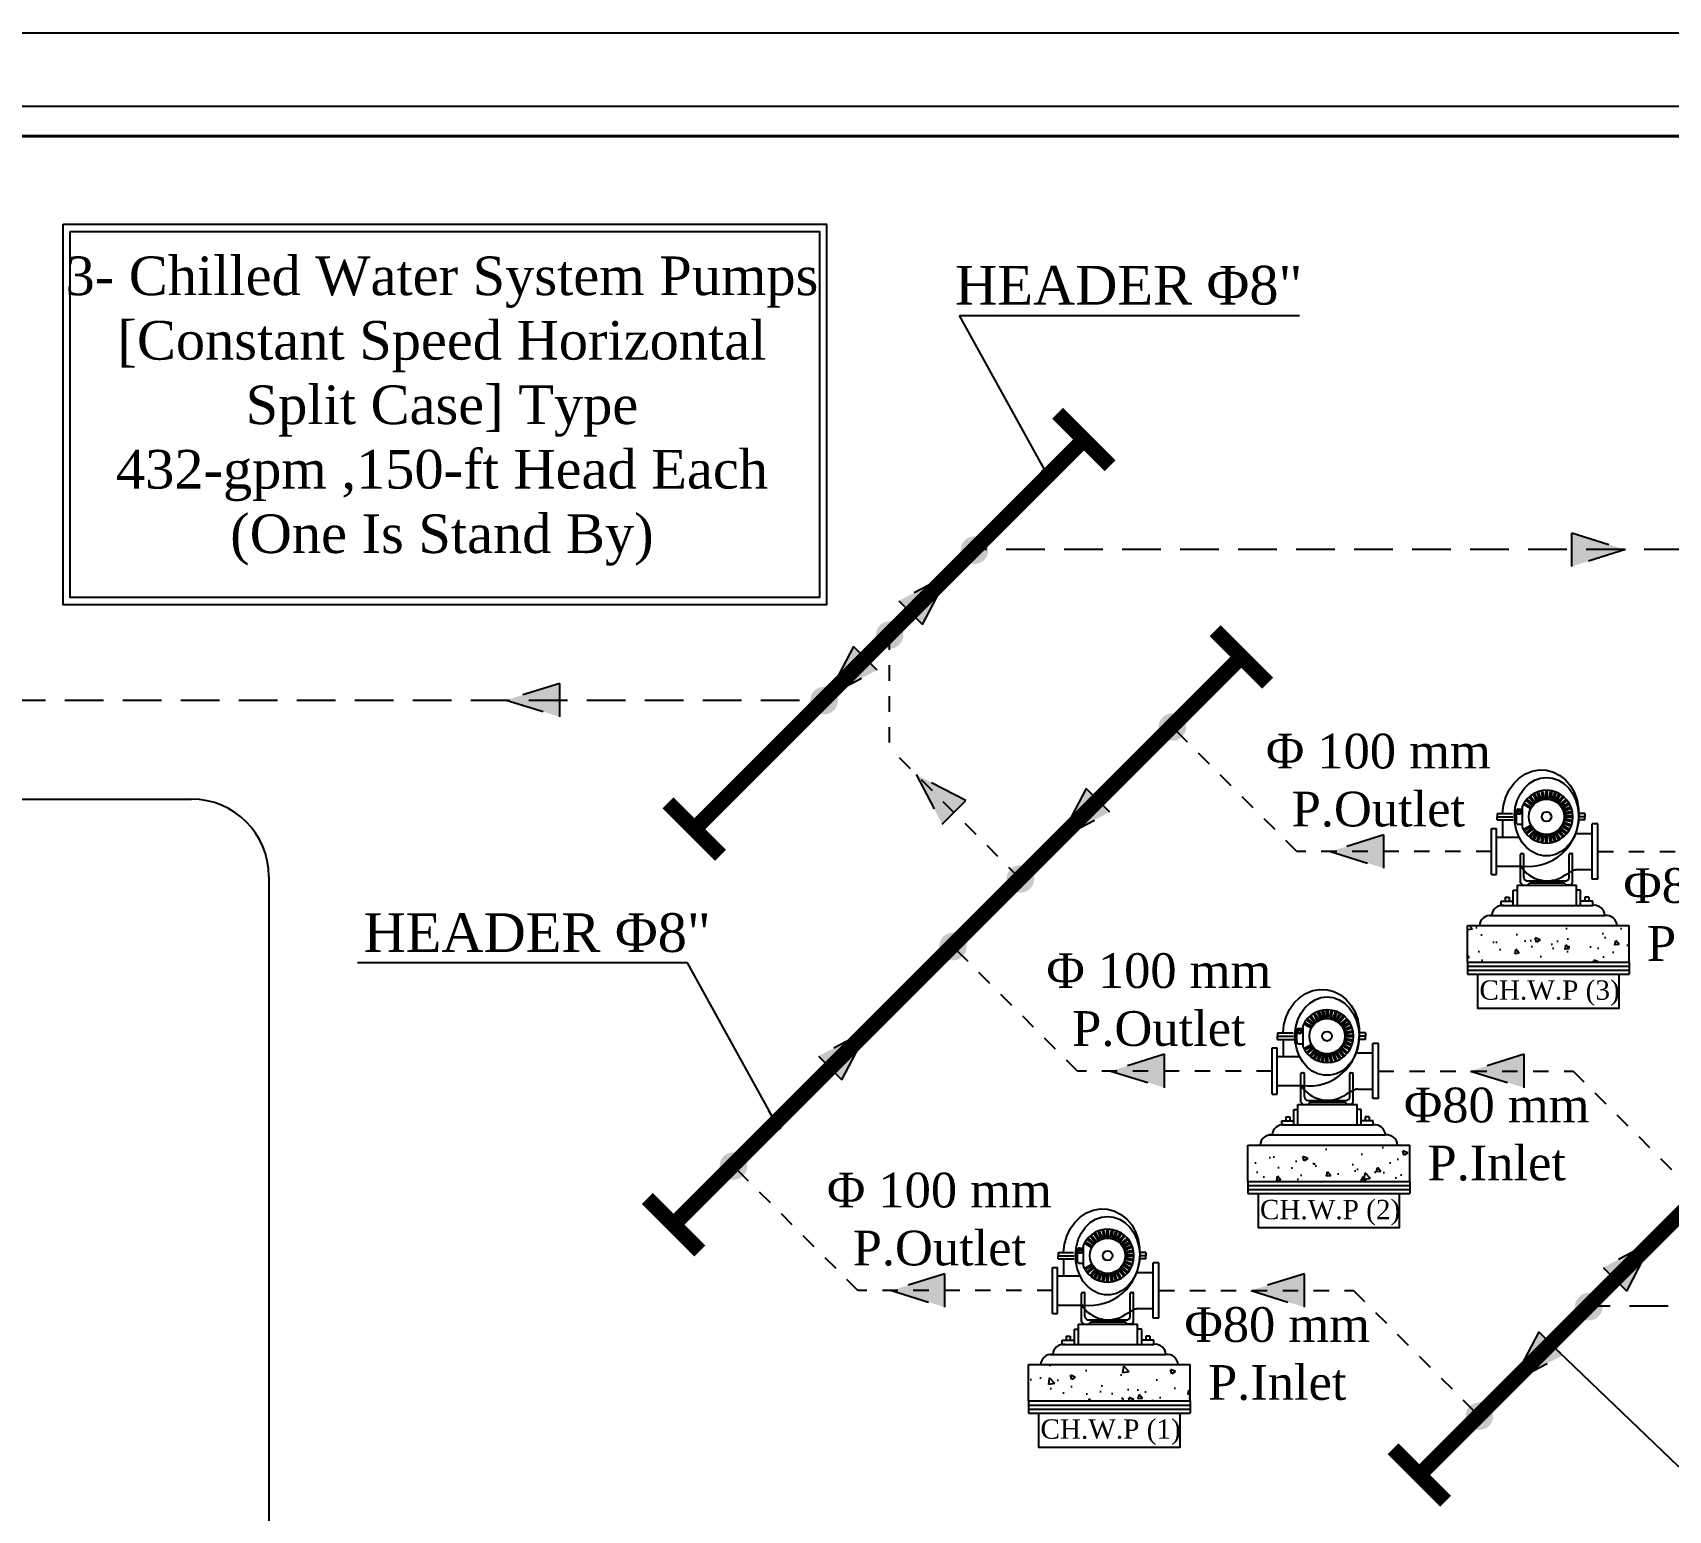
# Model space of a CAD drawing. Extents: x -641 to 2784, y 147 to 852.
# Drawn here: x -623.9 to -613.33, y 175.42 to 184.97 of the extents above; entities that cross this region are included whole.
import ezdxf

# ---------------------------------------------------------------- set-up
doc = ezdxf.new("R2010")
doc.units = 0
doc.header["$MEASUREMENT"] = 0
doc.linetypes.add('DASHED2', pattern=[0.375, 0.25, -0.125])
doc.linetypes.add('HIDDEN', pattern=[0.375, 0.25, -0.125])
for name, color, linetype in [('15-AC-CH.WT PIPING (S)', 3, 'Continuous'), ('16-AC-CH.WT PIPING (R)', 3, 'HIDDEN'), ('CH.W.PIPING TEXT', 4, 'Continuous'), ('fram', 252, 'Continuous'), ('LOGO', 1, 'Continuous'), ('M-EQBMNT', 21, 'Continuous'), ('Text', 42, 'Continuous'), ('WALL', 4, 'Continuous')]:
    doc.layers.add(name, color=color, linetype=linetype)
doc.styles.add('AC', font='romans.shx', dxfattribs={"height": 0.2})
doc.styles.add('ARABY', font='sosa.shx')
doc.styles.add('ROMANT', font='romanc.shx')
doc.styles.get("Standard").update_dxf_attribs({"font": 'TIMES.TTF'})
doc.dimstyles.new('IHAB', dxfattribs={"dimscale": 0, "dimtxt": 0.15, "dimasz": 0.09, "dimexe": 0.18, "dimexo": 0.0625, "dimgap": 0, "dimtad": 0, "dimtih": 1, "dimtoh": 1, "dimzin": 0, "dimdsep": 46, "dimtxsty": 'ARABY', "dimcen": 0.03, "dimse1": 1, "dimse2": 1, "dimclrd": 36, "dimclrt": 42, "dimadec": 0, "dimazin": 0, "dimtfac": 1, "dimtmove": 1, "dimatfit": 3, "dimldrblk": 'ORIGIN', "dimfxl": 1, "dimtolj": 1, "dimtzin": 0, "dimarcsym": 0})

# ---------------------------------------------------------------- blocks, each defined once
blk = doc.blocks.new('A$C67063F75')
at = {"layer": 'M-EQBMNT'}
h = blk.add_hatch(dxfattribs=at)
h.set_pattern_fill('AR-CONC', color=256, scale=0.18, style=0)
h.set_pattern_definition([(130, (20.00642729189713, 97.58547485177404), (-1.291068328681356, -0.1129538429686713), [0.135, -1.485]), (185, (20.00642729189713, 97.58547485177404), (0.2497524005034, 1.353945840660021), [0.108, -1.188]), (79.5486, (19.89883826801088, 97.57606203970501), (-1.041316887085239, 1.240991175709716), [0.1147323419999995, -1.262055801599994]), (133.8158, (20.00642729189713, 97.94547485187648), (-1.921033887526159, -0.2979342257922326), [0.2025, -2.227499999999998]), (83.3644, (19.84634115092922, 97.92064689937979), (-1.682392869987666, 1.753412167620794), [0.1720985183999983, -1.893083399999975]), (188.8158, (20.00642729189713, 97.94547485187648), (-1.682391501240528, 1.753413481665583), [0.1619999999999988, -1.781999999999991]), (159, (19.82642729196232, 97.85547485179268), (-1.074432693813231, -0.7247140031976099), [0.135, -1.485]), (214, (19.82642729196232, 97.85547485179268), (-0.4379675974588472, 1.305270081084335), [0.108, -1.188]), (108.5486, (19.73689127259422, 97.79508196096869), (-1.512400731446681, 0.5805548940779142), [0.1147323419999986, -1.262055801599985]), (142.5, (20.00642729189713, 97.58547485177404), (-0.0218877395711232, 0.5992089368963607), [0, -1.173600000000001, 0, -1.206, 0, -1.1925]), (172.5, (20.00642729189713, 97.58547485177404), (-0.4735251673958675, 0.7099410813882486), [0, -0.6875999999999999, 0, -1.146599999999999, 0, -0.4544999999999998]), (212.5, (20.4078272919869, 97.58547485177404), (-0.9608803851103364, -0.0405987691218839), [0, -0.4499999999999977, 0, -1.403999999999991, 0, -1.862999999999984]), (222.5, (20.58782729192171, 97.58547485177404), (-1.049735104816295, 0.1801889681981716), [0, -0.585, 0, -0.9324, 0, -1.322999999999999])])
h.paths.add_polyline_path([(0.1328336439328268, -0.9415066034998744), (-4.051640149787999, -0.9415066034998744), (-4.051640149787999, 0), (0.1328336439328268, 0)])
for p, q in [((-2.318084482685662, 3.395453346893191), (-2.228264482691884, 3.239880543318577)), ((-2.247713879682123, 3.428267697920091), (-2.186273381114006, 3.259461315465159)), ((-2.212588169495575, 3.441052410867996), (-2.151147670927457, 3.27224602852948)), ((-2.137588501791469, 3.461148511269129), (-2.106394343194551, 3.284237646497786)), ((-2.100776388077065, 3.467639480135403), (-2.069582229363732, 3.290728615364058)), ((-2.023426482686772, 3.47440672002267), (-2.023426482686772, 3.294766720035113)), ((-1.986046482692472, 3.47440672002267), (-1.986046482692472, 3.294766720035113)), ((-1.90869657730218, 3.467639480135403), (-1.939890735899098, 3.290728615364058)), ((-1.87188446347136, 3.461148511269129), (-1.903078622068278, 3.284237646497786)), ((-1.796884795767255, 3.441052410867996), (-1.858325294335372, 3.27224602852948)), ((-1.761759085580706, 3.428267697920091), (-1.823199584148824, 3.259461315465159)), ((-1.691388482693582, 3.395453346893191), (-1.781208482687361, 3.239880543318577)), ((-2.734325882745905, 3.011013690382242), (-2.632550882757641, 3.011013690382242)), ((-2.632550882757641, 3.082808378501795), (-2.632550882757641, 2.547869002330116)), ((-2.58485113910865, 3.128686690353788), (-2.429278335534036, 3.038866690360009)), ((-2.566161139053292, 3.161058719968423), (-2.410588335595093, 3.071238719974644)), ((-2.521625584806315, 3.224662083084695), (-2.384013360948301, 3.109191716881468)), ((-2.4975981839234, 3.253296824404968), (-2.359985960181802, 3.137826458201743)), ((-2.442694616620428, 3.308200391707941), (-2.327224250417201, 3.170588167966343)), ((-2.414059875300155, 3.332227792474442), (-2.298589509096927, 3.194615568732841)), ((-2.350456512183882, 3.376763346837833), (-2.260636512190103, 3.221190543263219)), ((-1.659016453078947, 3.376763346837833), (-1.748836453072726, 3.221190543263219)), ((-1.595413089962676, 3.332227792474442), (-1.710883456165902, 3.194615568732841)), ((-1.566778348642401, 3.308200391707941), (-1.682248714845627, 3.170588167966343)), ((-1.511874781339429, 3.253296824404968), (-1.649487005081027, 3.137826458201743)), ((-1.487847380572929, 3.224662083084695), (-1.625459604314528, 3.109191716881468)), ((-1.443311826209537, 3.161058719968423), (-1.598884629784151, 3.071238719974644)), ((-1.424621826154179, 3.128686690353788), (-1.580194629728794, 3.038866690360009)), ((-1.391807475127279, 3.058316087466664), (-1.560613857582211, 2.996875588898546)), ((-1.379022762179374, 3.023190377280116), (-1.547829144517891, 2.961749878711998)), ((-3.282650882727466, 2.899713690392673), (-2.883807783713564, 2.899713690392673)), ((-3.282650882727466, 2.899713690392673), (-3.282650882727466, 2.815338690415956)), ((-3.282650882727466, 2.730963690439239), (-3.282650882727466, 2.815338690415956)), ((-3.282650882727466, 2.815338690415956), (-2.877319049090147, 2.815338690415956)), ((-3.282650882727466, 2.730963690439239), (-2.864949359325692, 2.730963690439239)), ((-2.790575882769189, 2.954763690358959), (-2.790575882769189, 2.675913690356537)), ((-2.734325882745905, 2.619663690449669), (-2.632550882757641, 2.619663690449669)), ((-2.58485113910865, 2.501990690361708), (-2.429278335534036, 2.591810690355487)), ((-2.566161139053292, 2.469618660863488), (-2.410588335595093, 2.559438660857267)), ((-1.443311826209537, 2.469618660863488), (-1.598884629784151, 2.559438660857267)), ((-1.424621826154179, 2.501990690361708), (-1.580194629728794, 2.591810690355487)), ((-1.391807475127279, 2.572361293365247), (-1.560613857582211, 2.633801791933365)), ((-1.379022762179374, 2.607487003551796), (-1.547829144517891, 2.668927502119913)), ((-1.358926661778241, 2.948190709576009), (-1.535837526549585, 2.916996550979091)), ((-1.358926661778241, 2.682486671255901), (-1.535837526549585, 2.713680829852819)), ((-1.352435692911967, 2.91137859574519), (-1.529346557683311, 2.880184437148272)), ((-1.352435692911967, 2.719298784970305), (-1.529346557683311, 2.750492943683639)), ((-1.3456684530247, 2.834028690354898), (-1.525308453012257, 2.834028690354898)), ((-1.3456684530247, 2.796648690360598), (-1.525308453012257, 2.796648690360598)), ((-1.012269823579117, 2.899713690392673), (-1.176384655293077, 2.899713690392673)), ((-1.012269823579117, 2.730963690439239), (-1.176384655293077, 2.730963690439239)), ((-1.012269823579117, 2.815338690415956), (-1.173510353197343, 2.815338690415956)), ((-1.012269823579117, 2.899713690392673), (-1.012269823579117, 2.815338690415956)), ((-1.012269823579117, 2.899713690392673), (-1.012269823579117, 2.815338690415956)), ((-1.012269823579117, 2.730963690439239), (-1.012269823579117, 2.815338690415956)), ((-1.012269823579117, 2.730963690439239), (-1.012269823579117, 2.815338690415956)), ((-2.521625584806315, 2.406015297747217), (-2.384013360948301, 2.521485663950443)), ((-2.4975981839234, 2.377380556426942), (-2.359985960181802, 2.492850922630168)), ((-2.442694616620428, 2.32247698912397), (-2.327224250417201, 2.460089212865568)), ((-2.414059875300155, 2.298449588241055), (-2.298589509096927, 2.436061812099069)), ((-2.350456512183882, 2.253914033994078), (-2.260636512190103, 2.409486837452277)), ((-2.318084482685662, 2.23522403393872), (-2.228264482691884, 2.390796837513335)), ((-2.247713879682123, 2.20240968291182), (-2.186273381114006, 2.371216065250337)), ((-2.212588169495575, 2.189624969963915), (-2.151147670927457, 2.358431352302432)), ((-2.137588501791469, 2.169528869562782), (-2.106394343194551, 2.346439734334126)), ((-2.100776388077065, 2.163037900696508), (-2.069582229363732, 2.339948765467852)), ((-2.023426482686772, 2.156270660809241), (-2.023426482686772, 2.335910660796798)), ((-1.986046482692472, 2.156270660809241), (-1.986046482692472, 2.335910660796798)), ((-1.90869657730218, 2.163037900696508), (-1.939890735899098, 2.339948765467852)), ((-1.87188446347136, 2.169528869562782), (-1.903078622068278, 2.346439734334126)), ((-1.796884795767255, 2.189624969963915), (-1.858325294335372, 2.358431352302432)), ((-1.761759085580706, 2.20240968291182), (-1.823199584148824, 2.371216065250337)), ((-1.691388482693582, 2.23522403393872), (-1.781208482687361, 2.390796837513335)), ((-1.659016453078947, 2.253914033994078), (-1.748836453072726, 2.409486837452277)), ((-1.595413089962676, 2.298449588241055), (-1.710883456165902, 2.436061812099069)), ((-1.566778348642401, 2.32247698912397), (-1.682248714845627, 2.460089212865568)), ((-1.511874781339429, 2.377380556426942), (-1.649487005081027, 2.492850922630168)), ((-1.487847380572929, 2.406015297747217), (-1.625459604314528, 2.521485663950443)), ((-2.679198317695409, 1.108357013086788), (-2.679198317695409, 1.841826369869522)), ((-2.589486317709088, 1.246963013079948), (-2.589486317709088, 1.841826369869522)), ((-1.419986647553741, 1.246963013079948), (-1.419986647553741, 1.841826369869522)), ((-1.330274647567421, 1.108357013086788), (-1.330274647567421, 1.841826369869522)), ((-2.863501758663915, 0.5230592242442073), (-2.863501758663915, 0.918905301950872)), ((-2.863501758663915, 0.918905301950872), (-2.758889913908205, 0.918905301950872)), ((-2.758889913908205, 0.5230592242442073), (-2.758889913908205, 1.046118448488414)), ((-2.758889913908205, 1.046118448488414), (-1.227120338822714, 1.046118448488414)), ((-2.624928317731246, 1.046118448488414), (-2.679198317695409, 1.108357013086788)), ((-2.624928317731246, 1.046118448488414), (-2.4937497532228, 1.046118448488414)), ((-2.495736317709088, 1.153213013079948), (-1.513736647553741, 1.153213013079948)), ((-2.4937497532228, 1.046118448488414), (-2.439479753258638, 1.108357013086788)), ((-2.439479753258638, 1.108357013086788), (-1.546124278218485, 1.108357012970373)), ((-1.491854278254322, 1.046118448488414), (-1.546124278218485, 1.108357012970373)), ((-1.384544647531583, 1.046118448488414), (-1.515723212040029, 1.046118448488414)), ((-1.384544647531583, 1.046118448488414), (-1.330274647567421, 1.108357013086788)), ((-1.227120338822714, 0.5230592242442073), (-1.227120338822714, 1.046118448488414)), ((-1.122508494067005, 0.918905301950872), (-1.227120338822714, 0.918905301950872)), ((-1.122508494067005, 0.5230592242442073), (-1.122508494067005, 0.918905301950872)), ((-3.177337293396703, 0.5230592242442073), (-3.177337293396703, 0.6276710689999164)), ((-3.177337293396703, 0.6276710689999164), (-2.863501758663915, 0.6276710689999164)), ((-3.177337293396703, 0.5230592242442073), (-0.8086729595670475, 0.5230592242442073)), ((-3.072725448640994, 0.7322829139884562), (-3.072725448640994, 0.6276710689999164)), ((-3.072725448640994, 0.7322829139884562), (-2.968113603652454, 0.7322829139884562)), ((-2.968113603652454, 0.7322829139884562), (-2.968113603652454, 0.6276710689999164)), ((-0.8086729595670475, 0.6276710689999164), (-1.122508494067005, 0.6276710689999164)), ((-0.9132848045555874, 0.7322829139884562), (-1.017896649311296, 0.7322829139884562)), ((-1.017896649311296, 0.7322829139884562), (-1.017896649311296, 0.6276710689999164)), ((-0.9132848045555874, 0.7322829139884562), (-0.9132848045555874, 0.6276710689999164)), ((-0.8086729595670475, 0.5230592242442073), (-0.8086729595670475, 0.6276710689999164)), ((-4.051640149787999, 0), (0.1328336439328268, 0)), ((-4.051640149787999, -0.9415066034998744), (-4.051640149787999, 0)), ((-3.491172827896663, 0.2615296123549342), (-0.4948374250670895, 0.2615296123549342)), ((0.1328336439328268, -0.9415066034998744), (0.1328336439328268, 0)), ((-4.051640149787999, -0.9415066034998744), (0.1328336439328268, -0.9415066034998744)), ((-4.051640149787999, -0.9415066034998744), (-4.051640149787999, -1.255342137999832)), ((-4.051640149787999, -1.046118448488414), (0.1328336439328268, -1.046118448488414)), ((-4.051640149787999, -1.150730293244123), (0.1328336439328268, -1.150730293244123)), ((-4.051640149787999, -1.255342137999832), (0.1328336439328268, -1.255342137999832)), ((0.1328336439328268, -0.9415066034998744), (0.1328336439328268, -1.255342137999832))]:
    blk.add_line(p, q, dxfattribs=at)
at = {"layer": 'M-EQBMNT', "color": 195}
for p, q in [((-3.142025882727466, 2.730963690439239), (-3.142025882727466, 2.290338690392673)), ((-0.6761765443952755, 2.629713690374046), (-0.8250515443505719, 2.629713690374046)), ((-0.8250515443505719, 1.200963690411299), (-0.8250515443505719, 2.629713690374046)), ((-0.6761765443952755, 1.200963690411299), (-0.6761765443952755, 2.629713690374046)), ((-3.427926544449292, 1.320026190369389), (-3.427926544449292, 2.510651190415956)), ((-3.427926544449292, 2.510651190415956), (-3.297051544417627, 2.510651190415956)), ((-3.297051544417627, 1.320026190369389), (-3.297051544417627, 2.510651190415956)), ((-3.297051544417627, 2.290338690392673), (-2.716253421036526, 2.290338690392673)), ((-1.250700908713042, 2.384088690392673), (-0.8250515443505719, 2.384088690392673)), ((-3.427926544449292, 1.320026190369389), (-3.297051544417627, 1.320026190369389)), ((-3.297051544417627, 1.540338690392673), (-2.638597853132523, 1.540338690392673)), ((-1.209016155567951, 1.446588690392673), (-0.8250515443505719, 1.446588690392673)), ((-0.6761765443952755, 1.200963690411299), (-0.8250515443505719, 1.200963690411299))]:
    blk.add_line(p, q, dxfattribs=at)
at = {"layer": 'M-EQBMNT', "color": 195, "extrusion": (0, 0, -1), "flags": 128}
blk.add_lwpolyline([(3.143103796057403, 2.899713690392673), (3.119064108119346, 3.112453581765294), (3.061289144097826, 3.317182900384068), (2.971804683213122, 3.506723166792653), (2.853748343186452, 3.674428479978814), (2.711259565199725, 3.814418543013744), (2.549334471579641, 3.921784846927038), (2.373650685651227, 3.992762777954339), (2.190368255134671, 4.024863617843948), (2.005913661210797, 4.016961806220933), (1.826754485024139, 3.96933440642897), (1.659172633080743, 3.883651390788145), (1.509044072707183, 3.762917085899971), (1.381632802309468, 3.611364831333048), (1.281406277325004, 3.434308544383384), (1.211878767469897, 3.237956397468224), (1.17548813461326, 3.029193138703703), (1.173510353197343, 2.815338690415956)], dxfattribs=at)
at = {"layer": 'M-EQBMNT', "extrusion": (0, 0, -1), "flags": 128}
blk.add_lwpolyline([(2.004736482631415, 3.830810660845601), (1.847425903310067, 3.812459759414196), (1.695800938177853, 3.758070304640568), (1.555341708473861, 3.669608072959817), (1.431124776951037, 3.550270320149138), (1.327639666851609, 3.404370223288424), (1.248626599903218, 3.237180992146022), (1.196941314148716, 3.054745281231589), (1.174451850471086, 2.863656792207621), (1.181971036596223, 2.670821961131878), (1.219227109802886, 2.483210341189987), (1.284873538184911, 2.307602705201135), (1.376537689124234, 2.150345970527268), (1.4909065811662, 2.017123805475421), (1.623846624512225, 1.912751205964013), (1.770553019829094, 1.84100046986714), (1.925723415683023, 1.804464855697005), (2.083749549579806, 1.804464855697005), (2.238919945433735, 1.84100046986714), (2.385626340750604, 1.912751205964013), (2.518566384213045, 2.017123805475421), (2.632935276138596, 2.150345970527268), (2.724599427077919, 2.307602705201135), (2.790245855576358, 2.483210341189987), (2.827501928666607, 2.670821961131878), (2.835021114791743, 2.863656792207621), (2.812531651114113, 3.054745281231589), (2.760846365359611, 3.237180992146022), (2.68183329841122, 3.404370223288424), (2.578348188428208, 3.550270320149138), (2.454131256788969, 3.669608072959817), (2.313672027084976, 3.758070304640568), (2.162047061952762, 3.812459759414196)], close=True, dxfattribs=at)
at = {"layer": 'M-EQBMNT'}
for centre, radius in [((-2.714347853208892, 2.932366719935089), 0.0549374999999782), ((-2.714347853208892, 2.932366719935089), 0.0361874999999782), ((-2.004736482631415, 2.815338690415956), 0.4573969704220054), ((-2.004736482631415, 2.815338690415956), 0.124940529577998)]:
    blk.add_circle(centre, radius, dxfattribs=at)
for centre, radius, start, end in [((-2.004736482631415, 2.815338690415956), 0.6824155295779839, 203.075607832143, 156.924392167857), ((-2.334270497434772, 3.386108346865512), 0.0186899999999878, 30.00000012994562, 210.0000001299456), ((-2.230151024530641, 3.434660054394043), 0.0186899999999878, 20.00000007641403, 200.000000076414), ((-2.119182444992475, 3.464393995702266), 0.0186899999999878, 10.00000035747422, 190.0000003574742), ((-2.004736482631415, 3.47440672002267), 0.0186899999999878, 0, 180), ((-1.89029052038677, 3.464393995702266), 0.0186899999999878, 349.9999996425258, 169.9999996425258), ((-1.779321940732188, 3.434660054394043), 0.0186899999999878, 339.999999923586, 159.9999999235859), ((-1.675202467828057, 3.386108346865512), 0.0186899999999878, 329.9999998700544, 149.9999998700544), ((-2.734325882745905, 2.954763690358959), 0.05625, 90, 180), ((-2.575506139080971, 3.144872705219313), 0.0186899999999878, 59.99999987005439, 239.9999998700544), ((-2.509611884364858, 3.23897945380304), 0.0186899999999878, 50.00000003223496, 230.0000000322349), ((-2.428377246018499, 3.320214092149399), 0.0186899999999878, 39.99999996776504, 219.999999967765), ((-2.419933335506357, 3.055052705225534), 0.0186899999999878, 239.9999998700544, 59.99999987005439), ((-2.371999660623259, 3.123509087599813), 0.0186899999999878, 230.0000000322349, 50.00000003223496), ((-2.312906879815272, 3.182601868291385), 0.0186899999999878, 219.999999967765, 39.99999996776504), ((-2.244450497440993, 3.230535543290898), 0.0186899999999878, 210.0000001299456, 30.00000012994562), ((-2.168710526078939, 3.265853671939112), 0.0186899999999878, 200.000000076414, 20.00000007641403), ((-2.087988286279141, 3.287483130930922), 0.0186899999999878, 190.0000003574742, 10.00000035747422), ((-2.004736482631415, 3.294766720035113), 0.0186899999999878, 180, 0), ((-1.921484678983688, 3.287483130930922), 0.0186899999999878, 169.9999996425258, 349.9999996425258), ((-1.840762439300306, 3.265853671939112), 0.0186899999999878, 159.9999999235859, 339.999999923586), ((-1.765022467821836, 3.230535543290898), 0.0186899999999878, 149.9999998700544, 329.9999998700544), ((-1.696566085447557, 3.182601868291385), 0.0186899999999878, 140.0000000322349, 320.0000000322349), ((-1.637473304755985, 3.123509087599813), 0.0186899999999878, 129.999999967765, 309.9999999677651), ((-1.589539629756473, 3.055052705225534), 0.0186899999999878, 120.0000001299456, 300.0000001299456), ((-1.581095719244331, 3.320214092149399), 0.0186899999999878, 320.0000000322349, 140.0000000322349), ((-1.554221501108258, 2.979312733747065), 0.0186899999999878, 110.000000076414, 290.000000076414), ((-1.499861080897971, 3.23897945380304), 0.0186899999999878, 309.9999999677651, 129.999999967765), ((-1.433966826181858, 3.144872705219313), 0.0186899999999878, 300.0000001299456, 120.0000001299456), ((-1.385415118653327, 3.040753232315181), 0.0186899999999878, 290.000000076414, 110.000000076414), ((-2.734325882745905, 2.675913690356537), 0.05625, 180, 270), ((-2.419933335506357, 2.575624675606377), 0.0186899999999878, 300.0000001299456, 120.0000001299456), ((-1.589539629756473, 2.575624675606377), 0.0186899999999878, 59.99999987005439, 239.9999998700544), ((-1.554221501108258, 2.651364646968431), 0.0186899999999878, 69.99999992358597, 249.999999923586), ((-1.532592042116448, 2.898590494063682), 0.0186899999999878, 100.0000003574742, 280.0000003574742), ((-1.532592042116448, 2.732086886768229), 0.0186899999999878, 79.99999964252578, 259.9999996425258), ((-1.525308453012257, 2.815338690415956), 0.0186899999999878, 90, 270), ((-1.385415118653327, 2.589924148516729), 0.0186899999999878, 249.999999923586, 69.99999992358597), ((-1.355681177345104, 2.9297846526606), 0.0186899999999878, 280.0000003574742, 100.0000003574742), ((-1.355681177345104, 2.700892728054895), 0.0186899999999878, 259.9999996425258, 79.99999964252578), ((-1.3456684530247, 2.815338690415956), 0.0186899999999878, 270, 90), ((-2.575506139080971, 2.485804675612598), 0.0186899999999878, 120.0000001299456, 300.0000001299456), ((-2.509611884364858, 2.391697927028872), 0.0186899999999878, 129.999999967765, 309.9999999677651), ((-2.428377246018499, 2.310463288682512), 0.0186899999999878, 140.0000000322349, 320.0000000322349), ((-2.371999660623259, 2.507168293232098), 0.0186899999999878, 309.9999999677651, 129.999999967765), ((-2.334270497434772, 2.244569033966399), 0.0186899999999878, 149.9999998700544, 329.9999998700544), ((-2.312906879815272, 2.448075512424111), 0.0186899999999878, 320.0000000322349, 140.0000000322349), ((-2.244450497440993, 2.400141837541013), 0.0186899999999878, 329.9999998700544, 149.9999998700544), ((-2.230151024530641, 2.196017326437868), 0.0186899999999878, 159.9999999235859, 339.999999923586), ((-2.168710526078939, 2.364823708776384), 0.0186899999999878, 339.999999923586, 159.9999999235859), ((-2.119182444992475, 2.166283385129645), 0.0186899999999878, 169.9999996425258, 349.9999996425258), ((-2.087988286279141, 2.343194249900989), 0.0186899999999878, 349.9999996425258, 169.9999996425258), ((-2.004736482631415, 2.335910660796798), 0.0186899999999878, 0, 180), ((-2.004736482631415, 2.156270660809241), 0.0186899999999878, 180, 0), ((-1.921484678983688, 2.343194249900989), 0.0186899999999878, 10.00000035747422, 190.0000003574742), ((-1.89029052038677, 2.166283385129645), 0.0186899999999878, 190.0000003574742, 10.00000035747422), ((-1.840762439300306, 2.364823708776384), 0.0186899999999878, 20.00000007641403, 200.000000076414), ((-1.779321940732188, 2.196017326437868), 0.0186899999999878, 200.000000076414, 20.00000007641403), ((-1.765022467821836, 2.400141837541013), 0.0186899999999878, 30.00000012994562, 210.0000001299456), ((-1.696566085447557, 2.448075512424111), 0.0186899999999878, 39.99999996776504, 219.999999967765), ((-1.675202467828057, 2.244569033966399), 0.0186899999999878, 210.0000001299456, 30.00000012994562), ((-1.637473304755985, 2.507168293232098), 0.0186899999999878, 50.00000003223496, 230.0000000322349), ((-1.581095719244331, 2.310463288682512), 0.0186899999999878, 219.999999967765, 39.99999996776504), ((-1.499861080897971, 2.391697927028872), 0.0186899999999878, 230.0000000322349, 50.00000003223496), ((-1.433966826181858, 2.485804675612598), 0.0186899999999878, 239.9999998700544, 59.99999987005439), ((-2.656770317698828, 1.841826369869522), 0.0224279999999853, 0, 180), ((-2.611914317705668, 1.841826369869522), 0.0224279999999853, 0, 180), ((-1.397558647557161, 1.841826369869522), 0.0224279999999853, 0, 180), ((-1.352702647564001, 1.841826369869522), 0.0224279999999853, 0, 180), ((-2.495736317709088, 1.246963013079948), 0.09375, 180, 270), ((-1.513736647553741, 1.246963013079948), 0.09375, 270, 0), ((-3.143735419842414, 0.2443153457716107), 0.2807618843598943, 83.12630530204639, 176.4848368866916), ((-0.7750710860127584, 0.2443153457716107), 0.2807618843598943, 3.515163113308355, 96.8736946979536), ((-3.457570954342372, -0.0172142663504928), 0.2807618843598943, 83.12630530204639, 176.4848368866916), ((-0.4612355515128002, -0.0172142663504928), 0.2807618843598943, 3.515163113308355, 96.8736946979536)]:
    blk.add_arc(centre, radius, start, end, dxfattribs=at)
at = {"layer": 'M-EQBMNT', "color": 195}
for centre, radius, start, end in [((-2.468974512419663, 2.824683910119347), 1.29549786608159, 262.476493662183, 359.5866872613219), ((-1.988305398263037, 1.967856876086443), 0.8090068203566221, 211.9006644816646, 302.2246516237806), ((-0.2756144530139863, -0.760719001875259), 2.41255322459752, 114.8027935470139, 122.0794959864189), ((-1.209016155567951, 1.259088690392673), 0.1875, 90, 114.8027935470139)]:
    blk.add_arc(centre, radius, start, end, dxfattribs=at)
blk = doc.blocks.new('_Origin')
at = {"color": 0, "linetype": 'ByBlock', "lineweight": -2}
blk.add_line((0, 0), (-1, 0), dxfattribs=at)
blk.add_circle((0, 0), 0.5, dxfattribs=at)

msp = doc.modelspace()

# ---------------------------------------------------------------- hatches: boundary and pattern name
at = {"layer": '16-AC-CH.WT PIPING (R)'}
for points in [[(-613.9540228557689, 181.5224237251356), (-613.9540228557689, 181.7384237250341), (-613.6084228561176, 181.6304237252595)], [(-618.3041381750415, 181.2994521656755), (-618.1514031101876, 181.1467171010544), (-617.9833945391626, 181.4674607364677)], [(-618.4460231000064, 180.8520971108864), (-618.5987581648603, 181.0048321755075), (-618.7667667358853, 180.6840885400943)], [(-620.4968763485954, 180.5499956297755), (-620.4968763485954, 180.765995629674), (-620.8424763482467, 180.6579956298994)], [(-618.0245704788881, 179.855205267077), (-617.8718354143873, 180.0079403320511), (-618.1925790499326, 180.1759489028237)], [(-616.941756183862, 179.9339076612277), (-617.0944912487159, 180.0866427258488), (-617.2624998197409, 179.7658990904355)], [(-615.1693825440007, 179.5711525152909), (-615.1693825440007, 179.7871525153058), (-615.514982543652, 179.6791525151819)], [(-618.8251780006779, 178.355955974236), (-618.6724429358239, 178.2032209096149), (-618.504434364799, 178.5239645450282)], [(-616.5881780350403, 178.1523570242513), (-616.5881780350403, 178.3683570242662), (-616.9337780346916, 178.2603570241424)], [(-614.2635196855347, 178.1523570244407), (-614.2635196855347, 178.3683570244556), (-614.609119685186, 178.2603570243318)], [(-613.7525943106564, 176.9896079628629), (-613.5998592458025, 176.8368728982418), (-613.4318506747775, 177.157616533655)], [(-618.0069735260797, 176.7335615332118), (-618.0069735260797, 176.9495615332267), (-618.352573525731, 176.8415615331028)], [(-615.6823151765593, 176.7335615332118), (-615.6823151765593, 176.9495615332267), (-616.0279151762106, 176.8415615331028)], [(-614.0153290664075, 176.4214030772875), (-614.1680641312614, 176.5741381419086), (-614.3360727022864, 176.2533945064953)]]:
    msp.add_hatch(color=6, dxfattribs=at).paths.add_polyline_path(points)
at = {"layer": 'LOGO', "linetype": 'Continuous'}
h = msp.add_hatch(color=2, dxfattribs=at)
edge = h.paths.add_edge_path()
edge.add_line((-617.753427472303, 181.6898374873242), (-617.8796229696482, 181.563641989979))
edge.add_ellipse((-617.8165252209756, 181.6267397388844), major_axis=(-5.276800000000001e-12, -0.089233691951873), ratio=0.9999999999969109, start_angle=134.9999999999115, end_angle=314.9999999999115, ccw=False)
edge = h.paths.add_edge_path()
edge.add_line((-617.8165252209756, 181.6267397388844), (-617.753427472303, 181.6898374873242))
edge.add_ellipse((-617.8165252209756, 181.6267397388844), major_axis=(-5.276800000000001e-12, -0.0892336919516344), ratio=0.9999999999969956, start_angle=45.00000000008612, end_angle=134.9999999999139, ccw=False)
edge.add_line((-617.7534274719537, 181.5636419897461), (-617.8165252206263, 181.6267397384187))
edge = h.paths.add_edge_path()
edge.add_line((-617.8796229696482, 181.563641989979), (-617.8165252212084, 181.6267397385352))
edge.add_line((-617.8165252209756, 181.6267397388844), (-617.753427472303, 181.5636419902118))
edge.add_ellipse((-617.8165252209756, 181.6267397388844), major_axis=(0.089233691951795, -5.2767e-12), ratio=0.9999999999995381, start_angle=224.9999999999128, end_angle=314.99999999998676, ccw=False)
h = msp.add_hatch(color=2, dxfattribs=at)
edge = h.paths.add_edge_path()
edge.add_line((-618.3008992366779, 181.1423657229492), (-618.4270947340231, 181.016170225604))
edge.add_ellipse((-618.3639969853505, 181.0792679745094), major_axis=(-5.276800000000001e-12, -0.089233691951873), ratio=0.9999999999969109, start_angle=134.9999999999115, end_angle=314.9999999999115, ccw=False)
edge = h.paths.add_edge_path()
edge.add_line((-618.3639969853505, 181.0792679745094), (-618.3008992366779, 181.1423657229492))
edge.add_ellipse((-618.3639969853505, 181.0792679745094), major_axis=(-5.276800000000001e-12, -0.0892336919516344), ratio=0.9999999999969956, start_angle=45.00000000008612, end_angle=134.9999999999139, ccw=False)
edge.add_line((-618.3008992363286, 181.0161702253712), (-618.3639969850012, 181.0792679740438))
edge = h.paths.add_edge_path()
edge.add_line((-618.4270947340231, 181.016170225604), (-618.3639969855833, 181.0792679741602))
edge.add_line((-618.3639969853505, 181.0792679745094), (-618.3008992366779, 181.0161702258368))
edge.add_ellipse((-618.3639969853505, 181.0792679745094), major_axis=(0.089233691951795, -5.2767e-12), ratio=0.9999999999995381, start_angle=224.9999999999128, end_angle=314.99999999998676, ccw=False)
h = msp.add_hatch(color=2, dxfattribs=at)
edge = h.paths.add_edge_path()
edge.add_line((-618.7258555678377, 180.7174093917894), (-618.8520510651829, 180.5912138944443))
edge.add_ellipse((-618.7889533165103, 180.6543116433497), major_axis=(-5.276800000000001e-12, -0.089233691951873), ratio=0.9999999999969109, start_angle=134.9999999999115, end_angle=314.9999999999115, ccw=False)
edge = h.paths.add_edge_path()
edge.add_line((-618.7889533165103, 180.6543116433497), (-618.7258555678377, 180.7174093917894))
edge.add_ellipse((-618.7889533165103, 180.6543116433497), major_axis=(-5.276800000000001e-12, -0.0892336919516344), ratio=0.9999999999969956, start_angle=45.00000000008612, end_angle=134.9999999999139, ccw=False)
edge.add_line((-618.7258555674885, 180.5912138942114), (-618.788953316161, 180.654311642884))
edge = h.paths.add_edge_path()
edge.add_line((-618.8520510651829, 180.5912138944443), (-618.7889533167431, 180.6543116430004))
edge.add_line((-618.7889533165103, 180.6543116433497), (-618.7258555678377, 180.5912138946771))
edge.add_ellipse((-618.7889533165103, 180.6543116433497), major_axis=(0.089233691951795, -5.2767e-12), ratio=0.9999999999995381, start_angle=224.9999999999128, end_angle=314.99999999998676, ccw=False)
h = msp.add_hatch(color=2, dxfattribs=at)
edge = h.paths.add_edge_path()
edge.add_line((-616.4734808921924, 180.5473277016316), (-616.5996763895375, 180.4211322042864))
edge.add_ellipse((-616.536578640865, 180.4842299531918), major_axis=(-5.276800000000001e-12, -0.089233691951873), ratio=0.9999999999969109, start_angle=134.9999999999115, end_angle=314.9999999999115, ccw=False)
edge = h.paths.add_edge_path()
edge.add_line((-616.536578640865, 180.4842299531918), (-616.4734808921924, 180.5473277016316))
edge.add_ellipse((-616.536578640865, 180.4842299531918), major_axis=(-5.276800000000001e-12, -0.0892336919516344), ratio=0.9999999999969956, start_angle=45.00000000008612, end_angle=134.9999999999139, ccw=False)
edge.add_line((-616.4734808918431, 180.4211322040535), (-616.5365786405157, 180.4842299527261))
edge = h.paths.add_edge_path()
edge.add_line((-616.5996763895375, 180.4211322042864), (-616.5365786410978, 180.4842299528426))
edge.add_line((-616.536578640865, 180.4842299531918), (-616.4734808921924, 180.4211322045192))
edge.add_ellipse((-616.536578640865, 180.4842299531918), major_axis=(0.089233691951795, -5.2767e-12), ratio=0.9999999999995381, start_angle=224.9999999999128, end_angle=314.99999999998676, ccw=False)
h = msp.add_hatch(color=2, dxfattribs=at)
edge = h.paths.add_edge_path()
edge.add_line((-617.455510450352, 179.565298143472), (-617.5817059476972, 179.4391026461269))
edge.add_ellipse((-617.5186081990246, 179.5022003950323), major_axis=(-5.276800000000001e-12, -0.089233691951873), ratio=0.9999999999969109, start_angle=134.9999999999115, end_angle=314.9999999999115, ccw=False)
edge = h.paths.add_edge_path()
edge.add_line((-617.5186081990246, 179.5022003950323), (-617.455510450352, 179.565298143472))
edge.add_ellipse((-617.5186081990246, 179.5022003950323), major_axis=(-5.276800000000001e-12, -0.0892336919516344), ratio=0.9999999999969956, start_angle=45.00000000008612, end_angle=134.9999999999139, ccw=False)
edge.add_line((-617.4555104500027, 179.439102645894), (-617.5186081986753, 179.5022003945666))
edge = h.paths.add_edge_path()
edge.add_line((-617.5817059476972, 179.4391026461269), (-617.5186081992574, 179.502200394683))
edge.add_line((-617.5186081990246, 179.5022003950323), (-617.455510450352, 179.4391026463597))
edge.add_ellipse((-617.5186081990246, 179.5022003950323), major_axis=(0.089233691951795, -5.2767e-12), ratio=0.9999999999995381, start_angle=224.9999999999128, end_angle=314.99999999998676, ccw=False)
h = msp.add_hatch(color=2, dxfattribs=at)
edge = h.paths.add_edge_path()
edge.add_line((-617.892276383232, 179.128532210592), (-618.0184718805772, 179.0023367132468))
edge.add_ellipse((-617.9553741319046, 179.0654344621523), major_axis=(-5.276800000000001e-12, -0.089233691951873), ratio=0.9999999999969109, start_angle=134.9999999999115, end_angle=314.9999999999115, ccw=False)
edge = h.paths.add_edge_path()
edge.add_line((-617.9553741319046, 179.0654344621523), (-617.892276383232, 179.128532210592))
edge.add_ellipse((-617.9553741319046, 179.0654344621523), major_axis=(-5.276800000000001e-12, -0.0892336919516344), ratio=0.9999999999969956, start_angle=45.00000000008612, end_angle=134.9999999999139, ccw=False)
edge.add_line((-617.8922763828828, 179.002336713014), (-617.9553741315553, 179.0654344616866))
edge = h.paths.add_edge_path()
edge.add_line((-618.0184718805772, 179.0023367132468), (-617.9553741321374, 179.065434461803))
edge.add_line((-617.9553741319046, 179.0654344621523), (-617.892276383232, 179.0023367134797))
edge.add_ellipse((-617.9553741319046, 179.0654344621523), major_axis=(0.089233691951795, -5.2767e-12), ratio=0.9999999999995381, start_angle=224.9999999999128, end_angle=314.99999999998676, ccw=False)
h = msp.add_hatch(color=2, dxfattribs=at)
edge = h.paths.add_edge_path()
edge.add_line((-619.3110718742714, 177.7097367195525), (-619.4372673716166, 177.5835412222073))
edge.add_ellipse((-619.374169622944, 177.6466389711127), major_axis=(-5.276800000000001e-12, -0.089233691951873), ratio=0.9999999999969109, start_angle=134.9999999999115, end_angle=314.9999999999115, ccw=False)
edge = h.paths.add_edge_path()
edge.add_line((-619.374169622944, 177.6466389711127), (-619.3110718742714, 177.7097367195525))
edge.add_ellipse((-619.374169622944, 177.6466389711127), major_axis=(-5.276800000000001e-12, -0.0892336919516344), ratio=0.9999999999969956, start_angle=45.00000000008612, end_angle=134.9999999999139, ccw=False)
edge.add_line((-619.3110718739222, 177.5835412219745), (-619.3741696225948, 177.6466389706471))
edge = h.paths.add_edge_path()
edge.add_line((-619.4372673716166, 177.5835412222073), (-619.3741696231768, 177.6466389707635))
edge.add_line((-619.374169622944, 177.6466389711127), (-619.3110718742714, 177.5835412224401))
edge.add_ellipse((-619.374169622944, 177.6466389711127), major_axis=(0.089233691951795, -5.2767e-12), ratio=0.9999999999995381, start_angle=224.9999999999128, end_angle=314.99999999998676, ccw=False)
h = msp.add_hatch(color=2, dxfattribs=at)
edge = h.paths.add_edge_path()
edge.add_line((-613.7818281690204, 176.8000487234088), (-613.9080236663656, 176.6738532260636))
edge.add_ellipse((-613.844925917693, 176.736950974969), major_axis=(-5.276800000000001e-12, -0.089233691951873), ratio=0.9999999999969109, start_angle=134.9999999999115, end_angle=314.9999999999115, ccw=False)
edge = h.paths.add_edge_path()
edge.add_line((-613.844925917693, 176.736950974969), (-613.7818281690204, 176.8000487234088))
edge.add_ellipse((-613.844925917693, 176.736950974969), major_axis=(-5.276800000000001e-12, -0.0892336919516344), ratio=0.9999999999969956, start_angle=45.00000000008612, end_angle=134.9999999999139, ccw=False)
edge.add_line((-613.7818281686712, 176.6738532258308), (-613.8449259173437, 176.7369509745034))
edge = h.paths.add_edge_path()
edge.add_line((-613.9080236663656, 176.6738532260636), (-613.8449259179258, 176.7369509746198))
edge.add_line((-613.844925917693, 176.736950974969), (-613.7818281690204, 176.6738532262964))
edge.add_ellipse((-613.844925917693, 176.736950974969), major_axis=(0.089233691951795, -5.2767e-12), ratio=0.9999999999995381, start_angle=224.9999999999128, end_angle=314.99999999998676, ccw=False)
h = msp.add_hatch(color=2, dxfattribs=at)
edge = h.paths.add_edge_path()
edge.add_line((-614.4896630218213, 176.0922138707825), (-614.6158585191665, 175.9660183734373))
edge.add_ellipse((-614.5527607704939, 176.0291161223427), major_axis=(-5.276800000000001e-12, -0.089233691951873), ratio=0.9999999999969109, start_angle=134.9999999999115, end_angle=314.9999999999115, ccw=False)
edge = h.paths.add_edge_path()
edge.add_line((-614.5527607704939, 176.0291161223427), (-614.4896630218213, 176.0922138707825))
edge.add_ellipse((-614.5527607704939, 176.0291161223427), major_axis=(-5.276800000000001e-12, -0.0892336919516344), ratio=0.9999999999969956, start_angle=45.00000000008612, end_angle=134.9999999999139, ccw=False)
edge.add_line((-614.4896630214721, 175.9660183732045), (-614.5527607701447, 176.0291161218771))
edge = h.paths.add_edge_path()
edge.add_line((-614.6158585191665, 175.9660183734373), (-614.5527607707268, 176.0291161219935))
edge.add_line((-614.5527607704939, 176.0291161223427), (-614.4896630218213, 175.9660183736701))
edge.add_ellipse((-614.5527607704939, 176.0291161223427), major_axis=(0.089233691951795, -5.2767e-12), ratio=0.9999999999995381, start_angle=224.9999999999128, end_angle=314.99999999998676, ccw=False)
h = msp.add_hatch(color=2, dxfattribs=at)
edge = h.paths.add_edge_path()
edge.add_line((-614.4896630215449, 176.092213870506), (-614.61585851889, 175.9660183731609))
edge.add_ellipse((-614.5527607702174, 176.0291161220663), major_axis=(-5.276800000000001e-12, -0.089233691951873), ratio=0.9999999999969109, start_angle=134.9999999999115, end_angle=314.9999999999115, ccw=False)
edge = h.paths.add_edge_path()
edge.add_line((-614.5527607702174, 176.0291161220663), (-614.4896630215449, 176.092213870506))
edge.add_ellipse((-614.5527607702174, 176.0291161220663), major_axis=(-5.276800000000001e-12, -0.0892336919516344), ratio=0.9999999999969956, start_angle=45.00000000008612, end_angle=134.9999999999139, ccw=False)
edge.add_line((-614.4896630211956, 175.966018372928), (-614.5527607698682, 176.0291161216006))
edge = h.paths.add_edge_path()
edge.add_line((-614.61585851889, 175.9660183731609), (-614.5527607704503, 176.029116121717))
edge.add_line((-614.5527607702174, 176.0291161220663), (-614.4896630215449, 175.9660183733937))
edge.add_ellipse((-614.5527607702174, 176.0291161220663), major_axis=(0.089233691951795, -5.2767e-12), ratio=0.9999999999995381, start_angle=224.9999999999128, end_angle=314.99999999998676, ccw=False)

# ---------------------------------------------------------------- linework, layer by layer
at = {"color": 221, "ltscale": 0.5}
for points in [[(-623.7075627934132, 183.7338697206832), (-618.7720637016641, 183.7338697206832), (-618.7720637016641, 181.2743545042721), (-623.7075627934132, 181.2743545042721)], [(-623.6608373788363, 183.687144305757), (-618.8187891164739, 183.687144305757), (-618.8187891164739, 181.3210799191983), (-623.6608373788363, 181.3210799191983)]]:
    msp.add_lwpolyline(points, close=True, dxfattribs=at)
at = {"layer": '15-AC-CH.WT PIPING (S)'}
for p, q in [((-628.1960409833762, 180.0177814161472), (-622.8774031071489, 180.0177814161472)), ((-622.3774031071489, 179.5177814161472), (-622.3774031071487, 174.0441205977003))]:
    msp.add_line(p, q, dxfattribs=at)
msp.add_arc((-622.8774031071489, 179.5177814161472), 0.5, 3.256887993818641e-12, 90, dxfattribs=at)
at = {"layer": '16-AC-CH.WT PIPING (R)', "color": 6}
for p, q in [((-613.9540228557689, 181.5224237251356), (-613.9540228557689, 181.7384237250341)), ((-613.9540228557689, 181.7384237250341), (-613.6084228561176, 181.6304237252595)), ((-613.6084228561176, 181.6304237252595), (-613.9540228557689, 181.5224237251356)), ((-617.9833945391626, 181.4674607364677), (-618.3041381750415, 181.2994521656755)), ((-618.1514031101876, 181.1467171010544), (-617.9833945391626, 181.4674607364677)), ((-618.3041381750415, 181.2994521656755), (-618.1514031101876, 181.1467171010544)), ((-618.5987581648603, 181.0048321755075), (-618.7667667358853, 180.6840885400943)), ((-618.4460231000064, 180.8520971108864), (-618.5987581648603, 181.0048321755075)), ((-618.7667667358853, 180.6840885400943), (-618.4460231000064, 180.8520971108864)), ((-620.4968763485954, 180.765995629674), (-620.8424763482467, 180.6579956298994)), ((-620.4968763485954, 180.5499956297755), (-620.4968763485954, 180.765995629674)), ((-620.8424763482467, 180.6579956298994), (-620.4968763485954, 180.5499956297755)), ((-617.8718354143873, 180.0079403320511), (-618.1925790499326, 180.1759489028237)), ((-618.1925790499326, 180.1759489028237), (-618.0245704788881, 179.855205267077)), ((-617.0944912487159, 180.0866427258488), (-617.2624998197409, 179.7658990904355)), ((-616.941756183862, 179.9339076612277), (-617.0944912487159, 180.0866427258488)), ((-618.0245704788881, 179.855205267077), (-617.8718354143873, 180.0079403320511)), ((-617.2624998197409, 179.7658990904355), (-616.941756183862, 179.9339076612277)), ((-615.1693825440007, 179.7871525153058), (-615.514982543652, 179.6791525151819)), ((-615.1693825440007, 179.5711525152909), (-615.1693825440007, 179.7871525153058)), ((-615.514982543652, 179.6791525151819), (-615.1693825440007, 179.5711525152909)), ((-618.504434364799, 178.5239645450282), (-618.8251780006779, 178.355955974236)), ((-618.6724429358239, 178.2032209096149), (-618.504434364799, 178.5239645450282)), ((-616.5881780350403, 178.3683570242662), (-616.9337780346916, 178.2603570241424)), ((-616.5881780350403, 178.1523570242513), (-616.5881780350403, 178.3683570242662)), ((-614.2635196855347, 178.3683570244556), (-614.609119685186, 178.2603570243318)), ((-614.2635196855347, 178.1523570244407), (-614.2635196855347, 178.3683570244556)), ((-618.8251780006779, 178.355955974236), (-618.6724429358239, 178.2032209096149)), ((-616.9337780346916, 178.2603570241424), (-616.5881780350403, 178.1523570242513)), ((-614.609119685186, 178.2603570243318), (-614.2635196855347, 178.1523570244407)), ((-613.4318506747775, 177.157616533655), (-613.7525943106564, 176.9896079628629)), ((-613.5998592458025, 176.8368728982418), (-613.4318506747775, 177.157616533655)), ((-618.0069735260797, 176.9495615332267), (-618.352573525731, 176.8415615331028)), ((-618.0069735260797, 176.7335615332118), (-618.0069735260797, 176.9495615332267)), ((-615.6823151765593, 176.9495615332267), (-616.0279151762106, 176.8415615331028)), ((-615.6823151765593, 176.7335615332118), (-615.6823151765593, 176.9495615332267)), ((-613.7525943106564, 176.9896079628629), (-613.5998592458025, 176.8368728982418)), ((-618.352573525731, 176.8415615331028), (-618.0069735260797, 176.7335615332118)), ((-616.0279151762106, 176.8415615331028), (-615.6823151765593, 176.7335615332118)), ((-614.1680641312614, 176.5741381419086), (-614.3360727022864, 176.2533945064953)), ((-614.0153290664075, 176.4214030772875), (-614.1680641312614, 176.5741381419086)), ((-614.3360727022864, 176.2533945064953), (-614.0153290664075, 176.4214030772875))]:
    msp.add_line(p, q, dxfattribs=at)
at = {"layer": '16-AC-CH.WT PIPING (R)', "color": 105}
for p, q in [((-597.1119177392334, 181.6304237252595), (-617.8204315503708, 181.6304237252595)), ((-628.1960409833762, 180.6579956297248), (-618.7928596459055, 180.6579956297248))]:
    msp.add_line(p, q, dxfattribs=at)
at = {"layer": '16-AC-CH.WT PIPING (R)', "color": 105, "linetype": 'DASHED2', "ltscale": 0.1}
for p, q in [((-618.3679033147457, 181.0829519608845), (-618.3679033147457, 180.3512731676116)), ((-615.7317235457588, 179.6791525151819), (-616.5404849702602, 180.4879139395669)), ((-617.5225145284198, 179.5058843814074), (-618.3679033147457, 180.3512731676116)), ((-614.4737492939546, 179.6791525151819), (-615.7317235457588, 179.6791525151819)), ((-613.7858117939411, 179.6791525151819), (-612.5278375421369, 179.6791525151819)), ((-617.1505190367984, 178.2603570241424), (-617.9592804612998, 179.0691184485274)), ((-615.8925447849942, 178.2603570241424), (-617.1505190367984, 178.2603570241424)), ((-615.2046072849807, 178.2603570241424), (-613.9466330331766, 178.2603570241424)), ((-613.9466330331766, 178.2603570241424), (-613.1378716086751, 177.4515955997574)), ((-618.5693145278378, 176.8415615331028), (-619.3780759523393, 177.6503229574878)), ((-617.3113402760337, 176.8415615331028), (-618.5693145278378, 176.8415615331028)), ((-616.6234027760202, 176.8415615331028), (-615.3654285243906, 176.8415615331028)), ((-615.3654285243906, 176.8415615331028), (-614.5566670998892, 176.0328001087178))]:
    msp.add_line(p, q, dxfattribs=at)
at = {"layer": '16-AC-CH.WT PIPING (R)', "color": 105, "linetype": 'DASHED2'}
msp.add_line((-603.2072123403834, 176.7406349613441), (-613.8488322470882, 176.7406349613441), dxfattribs=at)
at = {"layer": '16-AC-CH.WT PIPING (R)', "color": 105, "linetype": 'DASHED2', "const_width": 0.1}
for points in [[(-617.2783617159073, 182.5119048146952), (-616.9389504609351, 182.172493559723)], [(-617.1086560884212, 182.3421991872091), (-619.6271505410703, 179.82370473456)], [(-616.2605840170163, 181.1072261477831), (-615.9211727620441, 180.7678148928109)], [(-616.0908783895302, 180.937520520297), (-619.7617538004847, 177.2666451093425)], [(-619.7968561685564, 179.9934103620461), (-619.4574449135841, 179.6539991070738)], [(-611.2694695369055, 179.319997671527), (-614.94034494786, 175.6491222605725)], [(-619.9314594279708, 177.4363507368286), (-619.5920481729986, 177.0969394818564)], [(-615.1100505753461, 175.8188278880586), (-614.7706393203739, 175.4794166330864)]]:
    msp.add_lwpolyline(points, dxfattribs=at)
at = {"layer": '16-AC-CH.WT PIPING (R)', "color": 2, "linetype": 'Continuous'}
for points in [[(-614.5618581168094, 178.8864823080838), (-613.651378825339, 178.8864823080838), (-613.651378825339, 178.6653790443195), (-614.5618581168094, 178.6653790443195)], [(-615.980653607849, 177.4676868170442), (-615.0701743163786, 177.4676868170442), (-615.0701743163786, 177.24658355328), (-615.980653607849, 177.24658355328)], [(-617.3994490988885, 176.0488913260047), (-616.488969807418, 176.0488913260047), (-616.488969807418, 175.8277880622405), (-617.3994490988885, 175.8277880622405)]]:
    msp.add_lwpolyline(points, close=True, dxfattribs=at)
at = {"layer": 'fram'}
msp.add_line((-576.8425301833877, 184.4949609476143), (-640.888726348468, 184.4949609476143), dxfattribs=at)
for points in [[(-641.3656282659176, 184.9718628650862), (-576.3656282659176, 184.9718628650862), (-576.3656282659176, 146.9718628650862), (-641.3656282659174, 146.9718628650862)], [(-584.4192323727877, 184.4949609476143), (-640.888726348468, 184.4949609476143), (-640.888726348468, 147.4487647825131), (-584.4192323727877, 147.4487647825131)]]:
    msp.add_lwpolyline(points, close=True, dxfattribs=at)
at = {"layer": 'WALL', "color": 252, "linetype": 'Continuous'}
msp.add_lwpolyline([(-584.6112323741415, 184.302961000801, 0.0192, 0.0192, 0), (-640.696726348468, 184.3029609478437, 0.0192, 0.0192, 0), (-640.696726348468, 147.6407647827426, 0.0192, 0.0192, 0), (-584.6112326310329, 147.6407648356998, 0.0192, 0.0192, 0)], format="xyseb", close=True, dxfattribs=at)
at = {"layer": 'WALL', "linetype": 'Continuous'}
msp.add_lwpolyline([(-584.6112323741415, 184.302961000801, 0.0192, 0.0192, 0), (-640.696726348468, 184.3029609478437, 0.0192, 0.0192, 0), (-640.696726348468, 147.6407647827425, 0.0192, 0.0192, 0), (-584.6112326310326, 147.6407648356998, 0.0192, 0.0192, 0)], format="xyseb", close=True, dxfattribs=at)

# ---------------------------------------------------------------- block references
at = {"layer": 'M-EQBMNT', "color": 1, "xscale": 0.25, "yscale": 0.25, "zscale": 0.25}
for p in [(-613.6167676578423, 179.2003178425837), (-615.0355631488819, 177.7815223515442), (-616.4543586399213, 176.3627268605047)]:
    msp.add_blockref('A$C67063F75', p, dxfattribs=at)

# ---------------------------------------------------------------- texts
at = {"color": 1, "ltscale": 0.5, "insert": (-621.2584095230736, 183.525534883458), "char_height": 0.2500000000005, "width": 5.605821322293612, "attachment_point": 2}
msp.add_mtext('{\\C256;3- Chilled Water System Pumps \\P[Constant Speed Horizontal \\PSplit Case] Type\\P432-gpm ,150-ft Head Each\\P\\C5;(One Is Stand By)}', dxfattribs=at)
at = {"layer": 'CH.W.PIPING TEXT', "char_height": 0.25, "width": 5.784485296199134, "attachment_point": 2, "style": 'AC'}
for insert in [(-616.8186986331414, 183.4646679552259), (-620.6431062553622, 179.2797935290698)]:
    msp.add_mtext('{\\fTimes New Roman|b0|i0|c0|p18;\\C7;HEADER \\fTimes New Roman|b0|i0|c178|p18;Φ\\fTimes New Roman|b0|i0|c0|p18;8"}', dxfattribs=dict(at, insert=insert))
at = {"layer": 'Text', "color": 7, "linetype": 'ByBlock', "width": 3.985083033387581, "attachment_point": 2, "style": 'ROMANT'}
for s, insert, char_height in [('{\\fTimes New Roman|b0|i0|c178|p18;Φ\\fTimes New Roman|b0|i0|c0|p18; 100 mm\\PP.Outlet }', (-615.2050848650072, 180.440369798705), 0.2245487535186428), ('{\\fTimes New Roman|b0|i0|c178|p18;\\C1;Φ\\fTimes New Roman|b0|i0|c0|p18;80 mm\\PP.Inlet }', (-613.021267870522, 179.5713726892496), 0.2245487535186428), ('{\\fTimes New Roman|b0|i0|c178|p18;Φ\\fTimes New Roman|b0|i0|c0|p18; 100 mm\\PP.Outlet }', (-616.6238803559447, 179.0215743075634), 0.2245487535186428), ('{\\fTimes New Roman|b0|i0|c0|p18;CH.W.P (3)}', (-614.098348751184, 178.8461761267326), 0.125), ('{\\fTimes New Roman|b0|i0|c178|p18;\\C1;Φ\\fTimes New Roman|b0|i0|c0|p18;80 mm\\PP.Inlet }', (-614.4400633614596, 178.152577198108), 0.2245487535186428), ('{\\fTimes New Roman|b0|i0|c178|p18;Φ\\fTimes New Roman|b0|i0|c0|p18; 100 mm\\PP.Outlet }', (-618.0426758469694, 177.6027788163344), 0.2245487535186428), ('{\\fTimes New Roman|b0|i0|c0|p18;CH.W.P (2)}', (-615.5171442422234, 177.4273806356931), 0.125), ('{\\fTimes New Roman|b0|i0|c178|p18;\\C1;Φ\\fTimes New Roman|b0|i0|c0|p18;80 mm\\PP.Inlet }', (-615.8588588524842, 176.733781706879), 0.2245487535186428), ('{\\fTimes New Roman|b0|i0|c0|p18;CH.W.P (1)}', (-616.935939733263, 176.0085851446535), 0.125)]:
    msp.add_mtext(s, dxfattribs=dict(at, insert=insert, char_height=char_height))

# ---------------------------------------------------------------- leaders
at = {"layer": '16-AC-CH.WT PIPING (R)', "color": 105, "linetype": 'Continuous'}
for points in [[(-617.3412579764258, 182.1095972992044), (-617.9119150339743, 183.1443695997618), (-615.7154599202845, 183.1443695997618)], [(-619.1009040785302, 177.9247228730482), (-619.6715611360787, 178.9594951736056), (-621.8042903964988, 178.9594951736056)], [(-614.0916965988345, 176.497770609598), (-613.2666847066573, 175.7058626607867), (-610.8866368911556, 175.7058626607867)]]:
    msp.add_leader(points, dimstyle='IHAB', override={"dimscale": 1}, dxfattribs=at)

doc.saveas('drawing.dxf')
